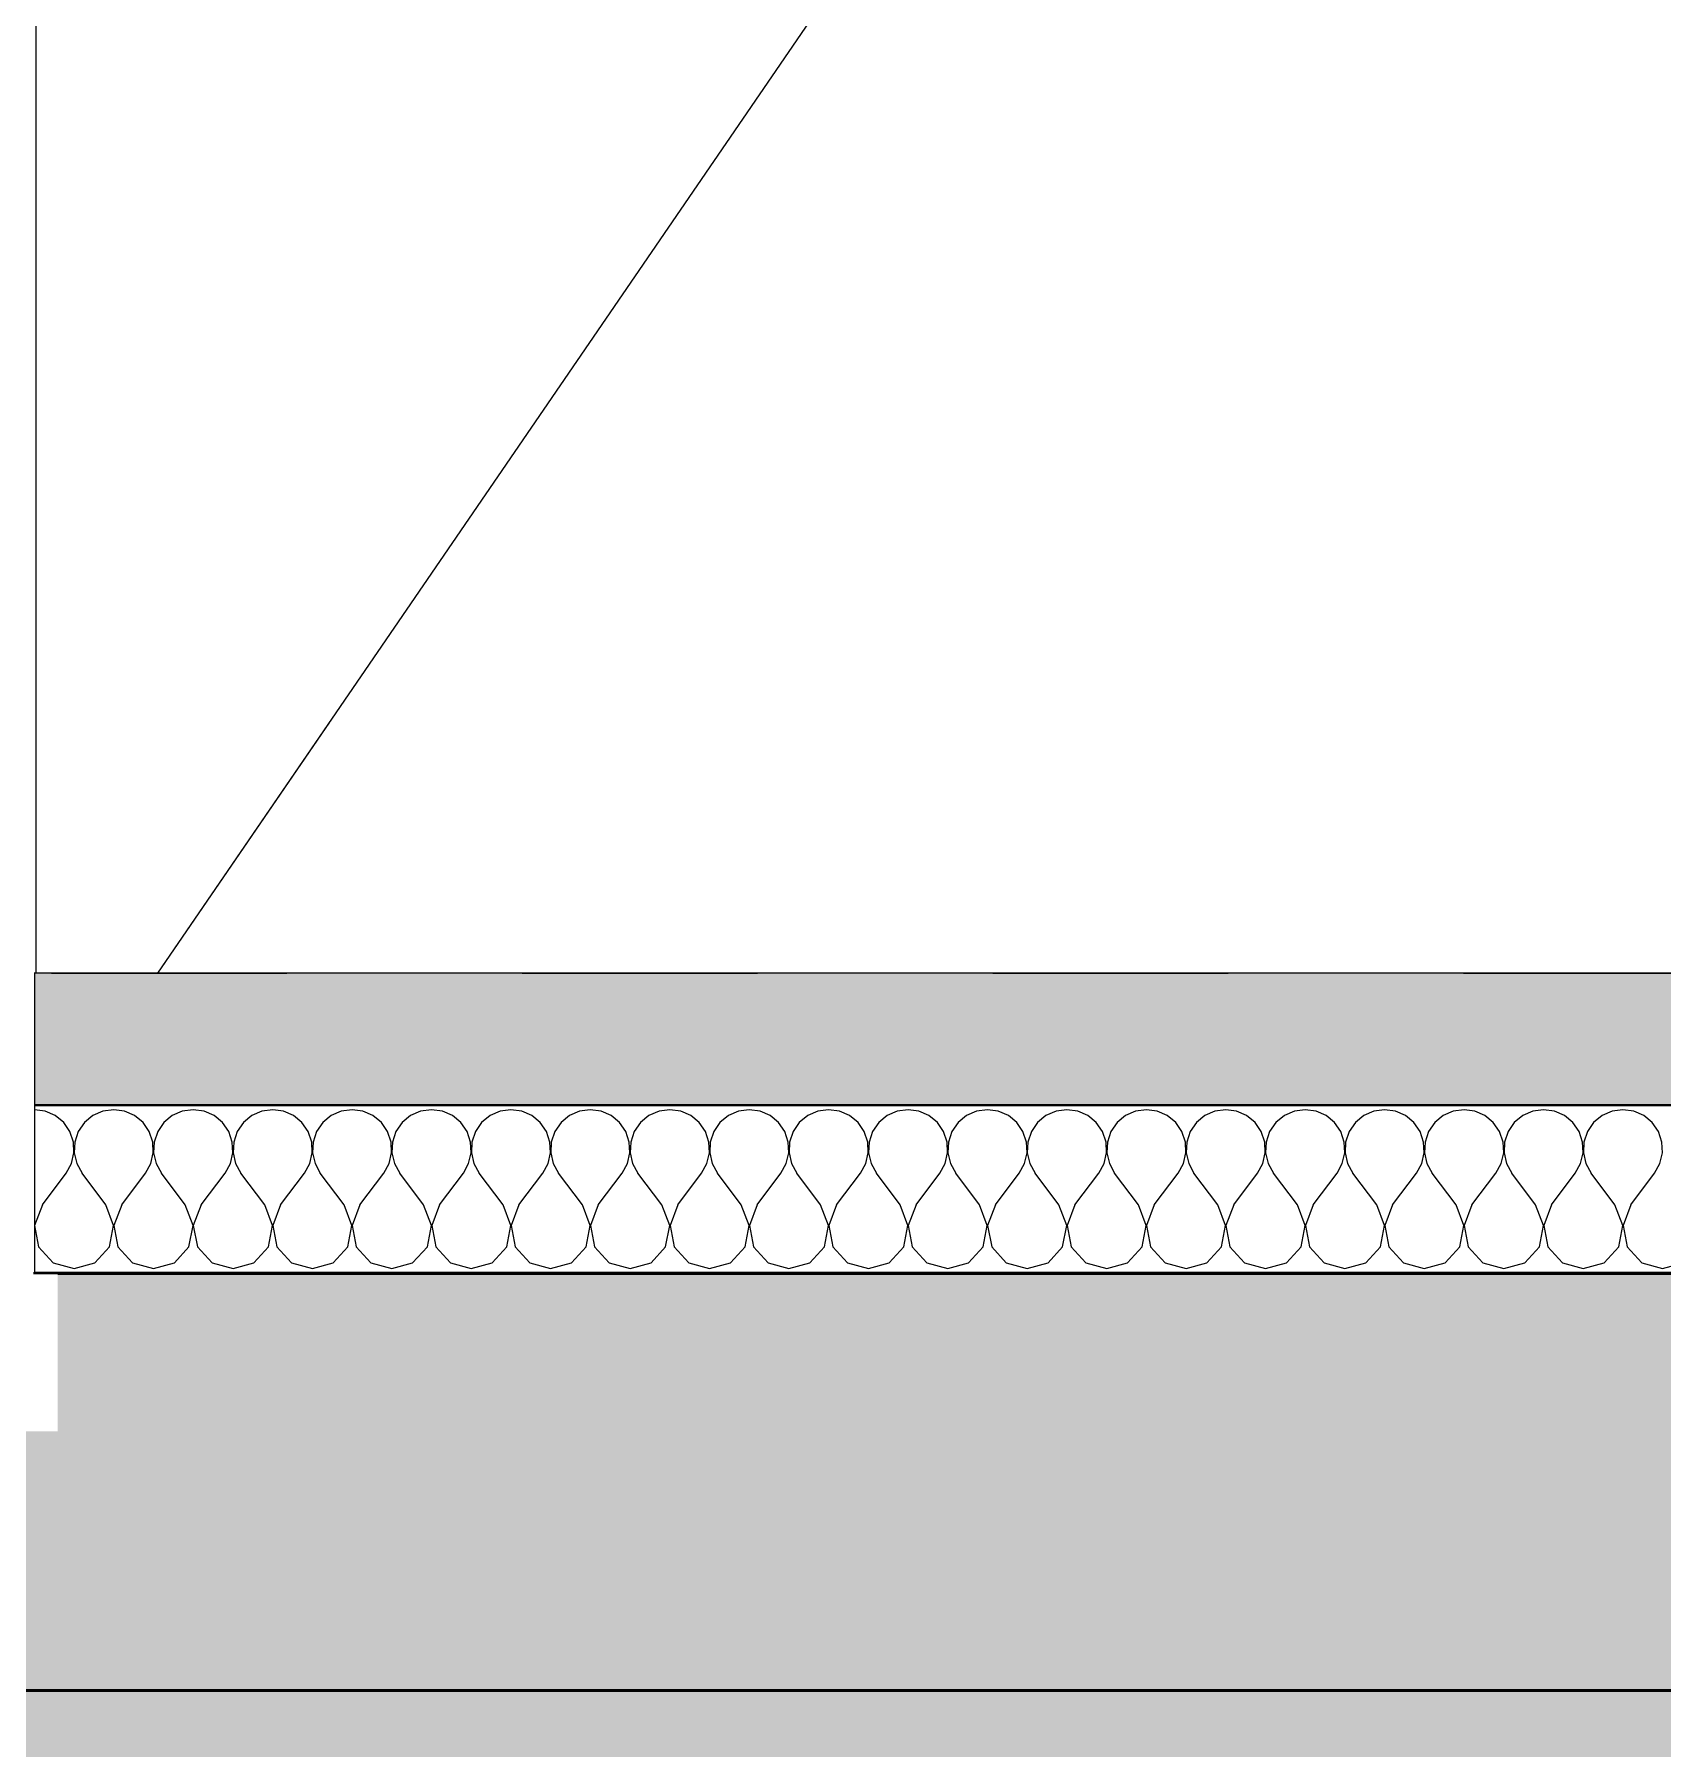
# Model space of a CAD drawing. Header units: millimetres. Extents: x -48147 to 1436659, y -488302 to 18123.
# Drawn here: x 1420869 to 1421846, y -483498 to -482470 of the extents above; entities that cross this region are included whole.
import ezdxf

# ---------------------------------------------------------------- set-up
doc = ezdxf.new("R2010")
doc.units = ezdxf.units.MM
doc.header["$MEASUREMENT"] = 0
doc.linetypes.add('Dashed', pattern=[2822.222233, 1411.111116, -1411.111116])
doc.linetypes.add('Wipeout_Contour', pattern=[1000, 0, -1000])
for name, color, linetype, lineweight, true_color in [('0_Pen_No__105', 7, 'Continuous', 15, 0xa6a6a6), ('A-230-M_FLOOR.IFC Import_Pen_No__109', 7, 'Continuous', 15, 0xa6a6a6), ('A-230-M_FLOOR.IFC Import_Pen_No__29', 7, 'Continuous', 50, 0x2a2a2a), ('HATCHING_Pen_No__145', 7, 'Continuous', 0, 0xa6a6a6), ('New_A-20-M_Floor_Slab_Pen_No__107', 7, 'Continuous', 15, 0xa6a6a6), ('New_A-20-M_Floor_Slab_Pen_No__109', 7, 'Continuous', 15, 0xa6a6a6), ('New_A-20-M_Floor_Slab_Pen_No__162', 7, 'Continuous', 0, 0xe47200), ('New_A-25-M_Wall_Int_Pen_No__107', 7, 'Continuous', 15, 0xa6a6a6)]:
    doc.layers.add(name, color=color, linetype=linetype, lineweight=lineweight, true_color=true_color)
for name, color, linetype, lineweight in [('0_Pen_No__85', 8, 'Continuous', 20), ('HATCHING_Pen_No__1', 7, 'Continuous', 13), ('HATCHING_Pen_No__101', 252, 'Continuous', 15), ('New_A-20-M_Floor_Slab_Pen_No__1', 7, 'Continuous', 13), ('New_A-25-M_Wall_Int_Pen_No__1', 7, 'Continuous', 13)]:
    doc.layers.add(name, color=color, linetype=linetype, lineweight=lineweight)
for name, color, linetype in [('A-230-M_FLOOR.IFC Import', 7, 'Continuous'), ('HATCHING', 7, 'Continuous'), ('New_A-20-M_Floor_Slab', 7, 'Continuous'), ('New_A-25-M_Wall_Int', 7, 'Continuous')]:
    doc.layers.add(name, color=color, linetype=linetype)
doc.dimstyles.new('GENERATED_STYLE__5', dxfattribs={"dimtxt": 0.18, "dimasz": 182.4, "dimexe": 0.18, "dimexo": 0.0625, "dimgap": 0.09, "dimtad": 0, "dimtih": 1, "dimtoh": 1, "dimdec": 4, "dimzin": 0, "dimdsep": 46, "dimcen": 0.09, "dimadec": 0, "dimazin": 0, "dimtfac": 1, "dimtdec": 4, "dimtmove": 0, "dimatfit": 3, "dimldrblk": 'ARROWHEAD_5', "dimfxl": 1, "dimtolj": 1, "dimtzin": 0, "dimarcsym": 0})
pattern_1 = [(0, (1424163.9, -483032.8), (0, 389.711), [24.375, -200.625]), (0, (1424276.4, -482837.94), (0, 389.711), [24.375, -200.625]), (60, (1424163.9, -483032.8), (-337.5, 194.856), [24.375, -200.625]), (60, (1424388.9, -483032.8), (-337.5, 194.856), [24.375, -200.625]), (120, (1424188.27, -483032.8), (337.5, 194.856), [24.375, -200.625]), (120, (1424413.27, -483032.8), (337.5, 194.856), [24.375, -200.625]), (0, (1424163.9, -482995.3), (0, 75), [0, -75, 0, -112.5]), (45, (1424201.4, -482995.3), (-53.033, 53.033), [0, -56.25, 0, -93.75])]

# ---------------------------------------------------------------- blocks, each defined once
blk = doc.blocks.new('Section Elem_16_2', base_point=(1424163.9, -483032.8))
at = {"color": 254, "linetype": 'Wipeout_Contour', "lineweight": 0, "ltscale": 6000585.374059441}
blk.add_wipeout([(1420870.3, -483032.8), (1420870.3, -479432.8), (1420855.3, -479432.8), (1420855.3, -483032.8)], dxfattribs=at).dxf.layer = 'New_A-25-M_Wall_Int'
at = {"layer": 'New_A-25-M_Wall_Int_Pen_No__107', "linetype": 'Continuous'}
h = blk.add_hatch(dxfattribs=at)
h.set_pattern_fill('Plaster_0002', color=256, style=0, pattern_type=2)
h.set_pattern_definition([(270, (1424163.9, -483032.8), (86.6025, 0), [0, -50]), (270, (1424207.2, -483057.8), (86.6025, 0), [0, -50])])
h.paths.add_polyline_path([(1420870.3, -483032.8), (1420870.3, -479432.8), (1420855.3, -479432.8), (1420855.3, -483032.8)])
at = {"layer": 'New_A-25-M_Wall_Int_Pen_No__1', "linetype": 'Continuous'}
for p, q in [((1420870.3, -480032.8), (1420870.3, -483032.8)), ((1420869.5, -483032.8), (1420869.4, -483032.8))]:
    blk.add_line(p, q, dxfattribs=at)
blk = doc.blocks.new('*X349', base_point=(1424163.9, -483032.8))
at = {"layer": 'New_A-20-M_Floor_Slab_Pen_No__107', "linetype": 'Continuous'}
for p, q in [((1420876, -483115.6), (1420869.5, -483114.7)), ((1420917.1, -483114.7), (1420910.6, -483115.6)), ((1420923.6, -483115.6), (1420917.1, -483114.7)), ((1420964.7, -483114.7), (1420958.2, -483115.6)), ((1420971.3, -483115.6), (1420964.7, -483114.7)), ((1421012.4, -483114.7), (1421005.9, -483115.6)), ((1421018.9, -483115.6), (1421012.4, -483114.7)), ((1421060, -483114.7), (1421053.5, -483115.6)), ((1421066.5, -483115.6), (1421060, -483114.7)), ((1421107.6, -483114.7), (1421101.1, -483115.6)), ((1421114.1, -483115.6), (1421107.6, -483114.7)), ((1421155.2, -483114.7), (1421148.7, -483115.6)), ((1421161.7, -483115.6), (1421155.2, -483114.7)), ((1421202.8, -483114.7), (1421196.3, -483115.6)), ((1421209.3, -483115.6), (1421202.8, -483114.7)), ((1421250.5, -483114.7), (1421244, -483115.6)), ((1421257, -483115.6), (1421250.5, -483114.7)), ((1421298.1, -483114.7), (1421291.6, -483115.6)), ((1421304.6, -483115.6), (1421298.1, -483114.7)), ((1421345.7, -483114.7), (1421339.2, -483115.6)), ((1421352.2, -483115.6), (1421345.7, -483114.7)), ((1421393.3, -483114.7), (1421386.8, -483115.6)), ((1421399.8, -483115.6), (1421393.3, -483114.7)), ((1421440.9, -483114.7), (1421434.4, -483115.6)), ((1421447.4, -483115.6), (1421440.9, -483114.7)), ((1421488.6, -483114.7), (1421482.1, -483115.6)), ((1421495.1, -483115.6), (1421488.6, -483114.7)), ((1421536.2, -483114.7), (1421529.7, -483115.6)), ((1421542.7, -483115.6), (1421536.2, -483114.7)), ((1421583.8, -483114.7), (1421577.3, -483115.6)), ((1421590.3, -483115.6), (1421583.8, -483114.7)), ((1421631.4, -483114.7), (1421624.9, -483115.6)), ((1421637.9, -483115.6), (1421631.4, -483114.7)), ((1421679, -483114.7), (1421672.5, -483115.6)), ((1421685.5, -483115.6), (1421679, -483114.7)), ((1421726.7, -483114.7), (1421720.1, -483115.6)), ((1421733.2, -483115.6), (1421726.7, -483114.7)), ((1421774.3, -483114.7), (1421767.8, -483115.6)), ((1421780.8, -483115.6), (1421774.3, -483114.7)), ((1421821.9, -483114.7), (1421815.4, -483115.6)), ((1421828.4, -483115.6), (1421821.9, -483114.7)), ((1420882, -483118.2), (1420876, -483115.6)), ((1420887.1, -483122.4), (1420882, -483118.2)), ((1420890.8, -483127.8), (1420887.1, -483122.4)), ((1420899.6, -483122.4), (1420895.8, -483127.8)), ((1420904.6, -483118.2), (1420899.6, -483122.4)), ((1420910.6, -483115.6), (1420904.6, -483118.2)), ((1420929.6, -483118.2), (1420923.6, -483115.6)), ((1420934.7, -483122.4), (1420929.6, -483118.2)), ((1420938.4, -483127.8), (1420934.7, -483122.4)), ((1420947.2, -483122.4), (1420943.5, -483127.8)), ((1420952.2, -483118.2), (1420947.2, -483122.4)), ((1420958.2, -483115.6), (1420952.2, -483118.2)), ((1420977.3, -483118.2), (1420971.3, -483115.6)), ((1420982.3, -483122.4), (1420977.3, -483118.2)), ((1420986, -483127.8), (1420982.3, -483122.4)), ((1420994.8, -483122.4), (1420991.1, -483127.8)), ((1420999.8, -483118.2), (1420994.8, -483122.4)), ((1421005.9, -483115.6), (1420999.8, -483118.2)), ((1421024.9, -483118.2), (1421018.9, -483115.6)), ((1421029.9, -483122.4), (1421024.9, -483118.2)), ((1421033.7, -483127.8), (1421029.9, -483122.4)), ((1421042.4, -483122.4), (1421038.7, -483127.8)), ((1421047.5, -483118.2), (1421042.4, -483122.4)), ((1421053.5, -483115.6), (1421047.5, -483118.2)), ((1421072.5, -483118.2), (1421066.5, -483115.6)), ((1421077.6, -483122.4), (1421072.5, -483118.2)), ((1421081.3, -483127.8), (1421077.6, -483122.4)), ((1421090, -483122.4), (1421086.3, -483127.8)), ((1421095.1, -483118.2), (1421090, -483122.4)), ((1421101.1, -483115.6), (1421095.1, -483118.2)), ((1421120.1, -483118.2), (1421114.1, -483115.6)), ((1421125.2, -483122.4), (1421120.1, -483118.2)), ((1421128.9, -483127.8), (1421125.2, -483122.4)), ((1421137.6, -483122.4), (1421133.9, -483127.8)), ((1421142.7, -483118.2), (1421137.6, -483122.4)), ((1421148.7, -483115.6), (1421142.7, -483118.2)), ((1421167.7, -483118.2), (1421161.7, -483115.6)), ((1421172.8, -483122.4), (1421167.7, -483118.2)), ((1421176.5, -483127.8), (1421172.8, -483122.4)), ((1421185.3, -483122.4), (1421181.5, -483127.8)), ((1421190.3, -483118.2), (1421185.3, -483122.4)), ((1421196.3, -483115.6), (1421190.3, -483118.2)), ((1421215.4, -483118.2), (1421209.3, -483115.6)), ((1421220.4, -483122.4), (1421215.4, -483118.2)), ((1421224.1, -483127.8), (1421220.4, -483122.4)), ((1421232.9, -483122.4), (1421229.2, -483127.8)), ((1421237.9, -483118.2), (1421232.9, -483122.4)), ((1421244, -483115.6), (1421237.9, -483118.2)), ((1421263, -483118.2), (1421257, -483115.6)), ((1421268, -483122.4), (1421263, -483118.2)), ((1421271.8, -483127.8), (1421268, -483122.4)), ((1421280.5, -483122.4), (1421276.8, -483127.8)), ((1421285.6, -483118.2), (1421280.5, -483122.4)), ((1421291.6, -483115.6), (1421285.6, -483118.2)), ((1421310.6, -483118.2), (1421304.6, -483115.6)), ((1421315.7, -483122.4), (1421310.6, -483118.2)), ((1421319.4, -483127.8), (1421315.7, -483122.4)), ((1421328.1, -483122.4), (1421324.4, -483127.8)), ((1421333.2, -483118.2), (1421328.1, -483122.4)), ((1421339.2, -483115.6), (1421333.2, -483118.2)), ((1421358.2, -483118.2), (1421352.2, -483115.6)), ((1421363.3, -483122.4), (1421358.2, -483118.2)), ((1421367, -483127.8), (1421363.3, -483122.4)), ((1421375.7, -483122.4), (1421372, -483127.8)), ((1421380.8, -483118.2), (1421375.7, -483122.4)), ((1421386.8, -483115.6), (1421380.8, -483118.2)), ((1421405.8, -483118.2), (1421399.8, -483115.6)), ((1421410.9, -483122.4), (1421405.8, -483118.2)), ((1421414.6, -483127.8), (1421410.9, -483122.4)), ((1421423.4, -483122.4), (1421419.6, -483127.8)), ((1421428.4, -483118.2), (1421423.4, -483122.4)), ((1421434.4, -483115.6), (1421428.4, -483118.2)), ((1421453.5, -483118.2), (1421447.4, -483115.6)), ((1421458.5, -483122.4), (1421453.5, -483118.2)), ((1421462.2, -483127.8), (1421458.5, -483122.4)), ((1421471, -483122.4), (1421467.3, -483127.8)), ((1421476, -483118.2), (1421471, -483122.4)), ((1421482.1, -483115.6), (1421476, -483118.2)), ((1421501.1, -483118.2), (1421495.1, -483115.6)), ((1421506.1, -483122.4), (1421501.1, -483118.2)), ((1421509.9, -483127.8), (1421506.1, -483122.4)), ((1421518.6, -483122.4), (1421514.9, -483127.8)), ((1421523.7, -483118.2), (1421518.6, -483122.4)), ((1421529.7, -483115.6), (1421523.7, -483118.2)), ((1421548.7, -483118.2), (1421542.7, -483115.6)), ((1421553.8, -483122.4), (1421548.7, -483118.2)), ((1421557.5, -483127.8), (1421553.8, -483122.4)), ((1421566.2, -483122.4), (1421562.5, -483127.8)), ((1421571.3, -483118.2), (1421566.2, -483122.4)), ((1421577.3, -483115.6), (1421571.3, -483118.2)), ((1421596.3, -483118.2), (1421590.3, -483115.6)), ((1421601.4, -483122.4), (1421596.3, -483118.2)), ((1421605.1, -483127.8), (1421601.4, -483122.4)), ((1421613.8, -483122.4), (1421610.1, -483127.8)), ((1421618.9, -483118.2), (1421613.8, -483122.4)), ((1421624.9, -483115.6), (1421618.9, -483118.2)), ((1421643.9, -483118.2), (1421637.9, -483115.6)), ((1421649, -483122.4), (1421643.9, -483118.2)), ((1421652.7, -483127.8), (1421649, -483122.4)), ((1421661.5, -483122.4), (1421657.7, -483127.8)), ((1421666.5, -483118.2), (1421661.5, -483122.4)), ((1421672.5, -483115.6), (1421666.5, -483118.2)), ((1421691.6, -483118.2), (1421685.5, -483115.6)), ((1421696.6, -483122.4), (1421691.6, -483118.2)), ((1421700.3, -483127.8), (1421696.6, -483122.4)), ((1421709.1, -483122.4), (1421705.4, -483127.8)), ((1421714.1, -483118.2), (1421709.1, -483122.4)), ((1421720.1, -483115.6), (1421714.1, -483118.2)), ((1421739.2, -483118.2), (1421733.2, -483115.6)), ((1421744.2, -483122.4), (1421739.2, -483118.2)), ((1421747.9, -483127.8), (1421744.2, -483122.4)), ((1421756.7, -483122.4), (1421753, -483127.8)), ((1421761.8, -483118.2), (1421756.7, -483122.4)), ((1421767.8, -483115.6), (1421761.8, -483118.2)), ((1421786.8, -483118.2), (1421780.8, -483115.6)), ((1421791.8, -483122.4), (1421786.8, -483118.2)), ((1421795.6, -483127.8), (1421791.8, -483122.4)), ((1421804.3, -483122.4), (1421800.6, -483127.8)), ((1421809.4, -483118.2), (1421804.3, -483122.4)), ((1421815.4, -483115.6), (1421809.4, -483118.2)), ((1421834.4, -483118.2), (1421828.4, -483115.6)), ((1421839.5, -483122.4), (1421834.4, -483118.2)), ((1421843.2, -483127.8), (1421839.5, -483122.4)), ((1420892.9, -483134.1), (1420890.8, -483127.8)), ((1420893.2, -483140.6), (1420892.9, -483134.1)), ((1420893.7, -483134.1), (1420893.4, -483140.6)), ((1420895.8, -483127.8), (1420893.7, -483134.1)), ((1420940.5, -483134.1), (1420938.4, -483127.8)), ((1420940.8, -483140.6), (1420940.5, -483134.1)), ((1420941.4, -483134.1), (1420941, -483140.6)), ((1420943.5, -483127.8), (1420941.4, -483134.1)), ((1420988.1, -483134.1), (1420986, -483127.8)), ((1420988.5, -483140.6), (1420988.1, -483134.1)), ((1420989, -483134.1), (1420988.7, -483140.6)), ((1420991.1, -483127.8), (1420989, -483134.1)), ((1421035.8, -483134.1), (1421033.7, -483127.8)), ((1421036.1, -483140.6), (1421035.8, -483134.1)), ((1421036.6, -483134.1), (1421036.3, -483140.6)), ((1421038.7, -483127.8), (1421036.6, -483134.1)), ((1421083.4, -483134.1), (1421081.3, -483127.8)), ((1421083.7, -483140.6), (1421083.4, -483134.1)), ((1421084.2, -483134.1), (1421083.9, -483140.6)), ((1421086.3, -483127.8), (1421084.2, -483134.1)), ((1421131, -483134.1), (1421128.9, -483127.8)), ((1421131.3, -483140.6), (1421131, -483134.1)), ((1421131.8, -483134.1), (1421131.5, -483140.6)), ((1421133.9, -483127.8), (1421131.8, -483134.1)), ((1421178.6, -483134.1), (1421176.5, -483127.8)), ((1421178.9, -483140.6), (1421178.6, -483134.1)), ((1421179.4, -483134.1), (1421179.1, -483140.6)), ((1421181.5, -483127.8), (1421179.4, -483134.1)), ((1421226.2, -483134.1), (1421224.1, -483127.8)), ((1421226.6, -483140.6), (1421226.2, -483134.1)), ((1421227.1, -483134.1), (1421226.7, -483140.6)), ((1421229.2, -483127.8), (1421227.1, -483134.1)), ((1421273.9, -483134.1), (1421271.8, -483127.8)), ((1421274.2, -483140.6), (1421273.9, -483134.1)), ((1421274.7, -483134.1), (1421274.4, -483140.6)), ((1421276.8, -483127.8), (1421274.7, -483134.1)), ((1421321.5, -483134.1), (1421319.4, -483127.8)), ((1421321.8, -483140.6), (1421321.5, -483134.1)), ((1421322.3, -483134.1), (1421322, -483140.6)), ((1421324.4, -483127.8), (1421322.3, -483134.1)), ((1421369.1, -483134.1), (1421367, -483127.8)), ((1421369.4, -483140.6), (1421369.1, -483134.1)), ((1421369.9, -483134.1), (1421369.6, -483140.6)), ((1421372, -483127.8), (1421369.9, -483134.1)), ((1421416.7, -483134.1), (1421414.6, -483127.8)), ((1421417, -483140.6), (1421416.7, -483134.1)), ((1421417.5, -483134.1), (1421417.2, -483140.6)), ((1421419.6, -483127.8), (1421417.5, -483134.1)), ((1421464.3, -483134.1), (1421462.2, -483127.8)), ((1421464.7, -483140.6), (1421464.3, -483134.1)), ((1421465.2, -483134.1), (1421464.8, -483140.6)), ((1421467.3, -483127.8), (1421465.2, -483134.1)), ((1421512, -483134.1), (1421509.9, -483127.8)), ((1421512.3, -483140.6), (1421512, -483134.1)), ((1421512.8, -483134.1), (1421512.5, -483140.6)), ((1421514.9, -483127.8), (1421512.8, -483134.1)), ((1421559.6, -483134.1), (1421557.5, -483127.8)), ((1421559.9, -483140.6), (1421559.6, -483134.1)), ((1421560.4, -483134.1), (1421560.1, -483140.6)), ((1421562.5, -483127.8), (1421560.4, -483134.1)), ((1421607.2, -483134.1), (1421605.1, -483127.8)), ((1421607.5, -483140.6), (1421607.2, -483134.1)), ((1421608, -483134.1), (1421607.7, -483140.6)), ((1421610.1, -483127.8), (1421608, -483134.1)), ((1421654.8, -483134.1), (1421652.7, -483127.8)), ((1421655.1, -483140.6), (1421654.8, -483134.1)), ((1421655.6, -483134.1), (1421655.3, -483140.6)), ((1421657.7, -483127.8), (1421655.6, -483134.1)), ((1421702.4, -483134.1), (1421700.3, -483127.8)), ((1421702.7, -483140.6), (1421702.4, -483134.1)), ((1421703.3, -483134.1), (1421702.9, -483140.6)), ((1421705.4, -483127.8), (1421703.3, -483134.1)), ((1421750, -483134.1), (1421747.9, -483127.8)), ((1421750.4, -483140.6), (1421750, -483134.1)), ((1421750.9, -483134.1), (1421750.6, -483140.6)), ((1421753, -483127.8), (1421750.9, -483134.1)), ((1421797.7, -483134.1), (1421795.6, -483127.8)), ((1421798, -483140.6), (1421797.7, -483134.1)), ((1421798.5, -483134.1), (1421798.2, -483140.6)), ((1421800.6, -483127.8), (1421798.5, -483134.1)), ((1421845.3, -483134.1), (1421843.2, -483127.8)), ((1421845.6, -483140.6), (1421845.3, -483134.1)), ((1420891.7, -483147), (1420893.2, -483140.6)), ((1420893.4, -483140.6), (1420894.9, -483147)), ((1420939.4, -483147), (1420940.8, -483140.6)), ((1420941, -483140.6), (1420942.5, -483147)), ((1420987, -483147), (1420988.5, -483140.6)), ((1420988.7, -483140.6), (1420990.1, -483147)), ((1421034.6, -483147), (1421036.1, -483140.6)), ((1421036.3, -483140.6), (1421037.8, -483147)), ((1421082.2, -483147), (1421083.7, -483140.6)), ((1421083.9, -483140.6), (1421085.4, -483147)), ((1421129.8, -483147), (1421131.3, -483140.6)), ((1421131.5, -483140.6), (1421133, -483147)), ((1421177.5, -483147), (1421178.9, -483140.6)), ((1421179.1, -483140.6), (1421180.6, -483147)), ((1421225.1, -483147), (1421226.6, -483140.6)), ((1421226.7, -483140.6), (1421228.2, -483147)), ((1421272.7, -483147), (1421274.2, -483140.6)), ((1421274.4, -483140.6), (1421275.9, -483147)), ((1421320.3, -483147), (1421321.8, -483140.6)), ((1421322, -483140.6), (1421323.5, -483147)), ((1421367.9, -483147), (1421369.4, -483140.6)), ((1421369.6, -483140.6), (1421371.1, -483147)), ((1421415.5, -483147), (1421417, -483140.6)), ((1421417.2, -483140.6), (1421418.7, -483147)), ((1421463.2, -483147), (1421464.7, -483140.6)), ((1421464.8, -483140.6), (1421466.3, -483147)), ((1421510.8, -483147), (1421512.3, -483140.6)), ((1421512.5, -483140.6), (1421514, -483147)), ((1421558.4, -483147), (1421559.9, -483140.6)), ((1421560.1, -483140.6), (1421561.6, -483147)), ((1421606, -483147), (1421607.5, -483140.6)), ((1421607.7, -483140.6), (1421609.2, -483147)), ((1421653.6, -483147), (1421655.1, -483140.6)), ((1421655.3, -483140.6), (1421656.8, -483147)), ((1421701.3, -483147), (1421702.7, -483140.6)), ((1421702.9, -483140.6), (1421704.4, -483147)), ((1421748.9, -483147), (1421750.4, -483140.6)), ((1421750.6, -483140.6), (1421752, -483147)), ((1421796.5, -483147), (1421798, -483140.6)), ((1421798.2, -483140.6), (1421799.7, -483147)), ((1421844.1, -483147), (1421845.6, -483140.6)), ((1420874.3, -483171.8), (1420888.6, -483152.8)), ((1420888.6, -483152.8), (1420891.7, -483147)), ((1420894.9, -483147), (1420898.1, -483152.8)), ((1420912.4, -483171.8), (1420898.1, -483152.8)), ((1420921.9, -483171.8), (1420936.2, -483152.8)), ((1420936.2, -483152.8), (1420939.4, -483147)), ((1420942.5, -483147), (1420945.7, -483152.8)), ((1420960, -483171.8), (1420945.7, -483152.8)), ((1420969.5, -483171.8), (1420983.8, -483152.8)), ((1420983.8, -483152.8), (1420987, -483147)), ((1420990.1, -483147), (1420993.3, -483152.8)), ((1421007.6, -483171.8), (1420993.3, -483152.8)), ((1421017.1, -483171.8), (1421031.4, -483152.8)), ((1421031.4, -483152.8), (1421034.6, -483147)), ((1421037.8, -483147), (1421040.9, -483152.8)), ((1421055.2, -483171.8), (1421040.9, -483152.8)), ((1421064.7, -483171.8), (1421079, -483152.8)), ((1421079, -483152.8), (1421082.2, -483147)), ((1421085.4, -483147), (1421088.6, -483152.8)), ((1421102.8, -483171.8), (1421088.6, -483152.8)), ((1421112.4, -483171.8), (1421126.7, -483152.8)), ((1421126.7, -483152.8), (1421129.8, -483147)), ((1421133, -483147), (1421136.2, -483152.8)), ((1421150.5, -483171.8), (1421136.2, -483152.8)), ((1421160, -483171.8), (1421174.3, -483152.8)), ((1421174.3, -483152.8), (1421177.5, -483147)), ((1421180.6, -483147), (1421183.8, -483152.8)), ((1421198.1, -483171.8), (1421183.8, -483152.8)), ((1421207.6, -483171.8), (1421221.9, -483152.8)), ((1421221.9, -483152.8), (1421225.1, -483147)), ((1421228.2, -483147), (1421231.4, -483152.8)), ((1421245.7, -483171.8), (1421231.4, -483152.8)), ((1421255.2, -483171.8), (1421269.5, -483152.8)), ((1421269.5, -483152.8), (1421272.7, -483147)), ((1421275.9, -483147), (1421279, -483152.8)), ((1421293.3, -483171.8), (1421279, -483152.8)), ((1421302.8, -483171.8), (1421317.1, -483152.8)), ((1421317.1, -483152.8), (1421320.3, -483147)), ((1421323.5, -483147), (1421326.7, -483152.8)), ((1421340.9, -483171.8), (1421326.7, -483152.8)), ((1421350.5, -483171.8), (1421364.7, -483152.8)), ((1421364.7, -483152.8), (1421367.9, -483147)), ((1421371.1, -483147), (1421374.3, -483152.8)), ((1421388.6, -483171.8), (1421374.3, -483152.8)), ((1421398.1, -483171.8), (1421412.4, -483152.8)), ((1421412.4, -483152.8), (1421415.5, -483147)), ((1421418.7, -483147), (1421421.9, -483152.8)), ((1421436.2, -483171.8), (1421421.9, -483152.8)), ((1421445.7, -483171.8), (1421460, -483152.8)), ((1421460, -483152.8), (1421463.2, -483147)), ((1421466.3, -483147), (1421469.5, -483152.8)), ((1421483.8, -483171.8), (1421469.5, -483152.8)), ((1421493.3, -483171.8), (1421507.6, -483152.8)), ((1421507.6, -483152.8), (1421510.8, -483147)), ((1421514, -483147), (1421517.1, -483152.8)), ((1421531.4, -483171.8), (1421517.1, -483152.8)), ((1421540.9, -483171.8), (1421555.2, -483152.8)), ((1421555.2, -483152.8), (1421558.4, -483147)), ((1421561.6, -483147), (1421564.7, -483152.8)), ((1421579, -483171.8), (1421564.7, -483152.8)), ((1421588.6, -483171.8), (1421602.8, -483152.8)), ((1421602.8, -483152.8), (1421606, -483147)), ((1421609.2, -483147), (1421612.4, -483152.8)), ((1421626.7, -483171.8), (1421612.4, -483152.8)), ((1421636.2, -483171.8), (1421650.5, -483152.8)), ((1421650.5, -483152.8), (1421653.6, -483147)), ((1421656.8, -483147), (1421660, -483152.8)), ((1421674.3, -483171.8), (1421660, -483152.8)), ((1421683.8, -483171.8), (1421698.1, -483152.8)), ((1421698.1, -483152.8), (1421701.3, -483147)), ((1421704.4, -483147), (1421707.6, -483152.8)), ((1421721.9, -483171.8), (1421707.6, -483152.8)), ((1421731.4, -483171.8), (1421745.7, -483152.8)), ((1421745.7, -483152.8), (1421748.9, -483147)), ((1421752, -483147), (1421755.2, -483152.8)), ((1421769.5, -483171.8), (1421755.2, -483152.8)), ((1421779, -483171.8), (1421793.3, -483152.8)), ((1421793.3, -483152.8), (1421796.5, -483147)), ((1421799.7, -483147), (1421802.8, -483152.8)), ((1421817.1, -483171.8), (1421802.8, -483152.8)), ((1421826.7, -483171.8), (1421840.9, -483152.8)), ((1421840.9, -483152.8), (1421844.1, -483147)), ((1420874.3, -483171.8), (1420869.6, -483184)), ((1420917, -483184), (1420912.4, -483171.8)), ((1420921.9, -483171.8), (1420917.2, -483184)), ((1420964.7, -483184), (1420960, -483171.8)), ((1420969.5, -483171.8), (1420964.8, -483184)), ((1421012.3, -483184), (1421007.6, -483171.8)), ((1421017.1, -483171.8), (1421012.5, -483184)), ((1421059.9, -483184), (1421055.2, -483171.8)), ((1421064.7, -483171.8), (1421060.1, -483184)), ((1421107.5, -483184), (1421102.8, -483171.8)), ((1421112.4, -483171.8), (1421107.7, -483184)), ((1421155.1, -483184), (1421150.5, -483171.8)), ((1421160, -483171.8), (1421155.3, -483184)), ((1421202.7, -483184), (1421198.1, -483171.8)), ((1421207.6, -483171.8), (1421202.9, -483184)), ((1421250.4, -483184), (1421245.7, -483171.8)), ((1421255.2, -483171.8), (1421250.6, -483184)), ((1421298, -483184), (1421293.3, -483171.8)), ((1421302.8, -483171.8), (1421298.2, -483184)), ((1421345.6, -483184), (1421340.9, -483171.8)), ((1421350.5, -483171.8), (1421345.8, -483184)), ((1421393.2, -483184), (1421388.6, -483171.8)), ((1421398.1, -483171.8), (1421393.4, -483184)), ((1421440.8, -483184), (1421436.2, -483171.8)), ((1421445.7, -483171.8), (1421441, -483184)), ((1421488.5, -483184), (1421483.8, -483171.8)), ((1421493.3, -483171.8), (1421488.7, -483184)), ((1421536.1, -483184), (1421531.4, -483171.8)), ((1421540.9, -483171.8), (1421536.3, -483184)), ((1421583.7, -483184), (1421579, -483171.8)), ((1421588.6, -483171.8), (1421583.9, -483184)), ((1421631.3, -483184), (1421626.7, -483171.8)), ((1421636.2, -483171.8), (1421631.5, -483184)), ((1421678.9, -483184), (1421674.3, -483171.8)), ((1421683.8, -483171.8), (1421679.1, -483184)), ((1421726.6, -483184), (1421721.9, -483171.8)), ((1421731.4, -483171.8), (1421726.7, -483184)), ((1421774.2, -483184), (1421769.5, -483171.8)), ((1421779, -483171.8), (1421774.4, -483184)), ((1421821.8, -483184), (1421817.1, -483171.8)), ((1421826.7, -483171.8), (1421822, -483184)), ((1420869.6, -483184), (1420872, -483196.8)), ((1420914.6, -483196.8), (1420917, -483184)), ((1420917.2, -483184), (1420919.6, -483196.8)), ((1420962.2, -483196.8), (1420964.7, -483184)), ((1420964.8, -483184), (1420967.3, -483196.8)), ((1421009.9, -483196.8), (1421012.3, -483184)), ((1421012.5, -483184), (1421014.9, -483196.8)), ((1421057.5, -483196.8), (1421059.9, -483184)), ((1421060.1, -483184), (1421062.5, -483196.8)), ((1421105.1, -483196.8), (1421107.5, -483184)), ((1421107.7, -483184), (1421110.1, -483196.8)), ((1421152.7, -483196.8), (1421155.1, -483184)), ((1421155.3, -483184), (1421157.7, -483196.8)), ((1421200.3, -483196.8), (1421202.7, -483184)), ((1421202.9, -483184), (1421205.4, -483196.8)), ((1421247.9, -483196.8), (1421250.4, -483184)), ((1421250.6, -483184), (1421253, -483196.8)), ((1421295.6, -483196.8), (1421298, -483184)), ((1421298.2, -483184), (1421300.6, -483196.8)), ((1421343.2, -483196.8), (1421345.6, -483184)), ((1421345.8, -483184), (1421348.2, -483196.8)), ((1421390.8, -483196.8), (1421393.2, -483184)), ((1421393.4, -483184), (1421395.8, -483196.8)), ((1421438.4, -483196.8), (1421440.8, -483184)), ((1421441, -483184), (1421443.5, -483196.8)), ((1421486, -483196.8), (1421488.5, -483184)), ((1421488.7, -483184), (1421491.1, -483196.8)), ((1421533.7, -483196.8), (1421536.1, -483184)), ((1421536.3, -483184), (1421538.7, -483196.8)), ((1421581.3, -483196.8), (1421583.7, -483184)), ((1421583.9, -483184), (1421586.3, -483196.8)), ((1421628.9, -483196.8), (1421631.3, -483184)), ((1421631.5, -483184), (1421633.9, -483196.8)), ((1421676.5, -483196.8), (1421678.9, -483184)), ((1421679.1, -483184), (1421681.5, -483196.8)), ((1421724.1, -483196.8), (1421726.6, -483184)), ((1421726.7, -483184), (1421729.2, -483196.8)), ((1421771.8, -483196.8), (1421774.2, -483184)), ((1421774.4, -483184), (1421776.8, -483196.8)), ((1421819.4, -483196.8), (1421821.8, -483184)), ((1421822, -483184), (1421824.4, -483196.8)), ((1420872, -483196.8), (1420880.8, -483206.4)), ((1420905.8, -483206.4), (1420914.6, -483196.8)), ((1420919.6, -483196.8), (1420928.4, -483206.4)), ((1420953.5, -483206.4), (1420962.2, -483196.8)), ((1420967.3, -483196.8), (1420976, -483206.4)), ((1421001.1, -483206.4), (1421009.9, -483196.8)), ((1421014.9, -483196.8), (1421023.7, -483206.4)), ((1421048.7, -483206.4), (1421057.5, -483196.8)), ((1421062.5, -483196.8), (1421071.3, -483206.4)), ((1421096.3, -483206.4), (1421105.1, -483196.8)), ((1421110.1, -483196.8), (1421118.9, -483206.4)), ((1421143.9, -483206.4), (1421152.7, -483196.8)), ((1421157.7, -483196.8), (1421166.5, -483206.4)), ((1421191.6, -483206.4), (1421200.3, -483196.8)), ((1421205.4, -483196.8), (1421214.1, -483206.4)), ((1421239.2, -483206.4), (1421247.9, -483196.8)), ((1421253, -483196.8), (1421261.8, -483206.4)), ((1421286.8, -483206.4), (1421295.6, -483196.8)), ((1421300.6, -483196.8), (1421309.4, -483206.4)), ((1421334.4, -483206.4), (1421343.2, -483196.8)), ((1421348.2, -483196.8), (1421357, -483206.4)), ((1421382, -483206.4), (1421390.8, -483196.8)), ((1421395.8, -483196.8), (1421404.6, -483206.4)), ((1421429.6, -483206.4), (1421438.4, -483196.8)), ((1421443.5, -483196.8), (1421452.2, -483206.4)), ((1421477.3, -483206.4), (1421486, -483196.8)), ((1421491.1, -483196.8), (1421499.8, -483206.4)), ((1421524.9, -483206.4), (1421533.7, -483196.8)), ((1421538.7, -483196.8), (1421547.5, -483206.4)), ((1421572.5, -483206.4), (1421581.3, -483196.8)), ((1421586.3, -483196.8), (1421595.1, -483206.4)), ((1421620.1, -483206.4), (1421628.9, -483196.8)), ((1421633.9, -483196.8), (1421642.7, -483206.4)), ((1421667.7, -483206.4), (1421676.5, -483196.8)), ((1421681.5, -483196.8), (1421690.3, -483206.4)), ((1421715.4, -483206.4), (1421724.1, -483196.8)), ((1421729.2, -483196.8), (1421737.9, -483206.4)), ((1421763, -483206.4), (1421771.8, -483196.8)), ((1421776.8, -483196.8), (1421785.6, -483206.4)), ((1421810.6, -483206.4), (1421819.4, -483196.8)), ((1421824.4, -483196.8), (1421833.2, -483206.4)), ((1420880.8, -483206.4), (1420893.3, -483209.9)), ((1420893.3, -483209.9), (1420905.8, -483206.4)), ((1420928.4, -483206.4), (1420940.9, -483209.9)), ((1420940.9, -483209.9), (1420953.5, -483206.4)), ((1420976, -483206.4), (1420988.6, -483209.9)), ((1420988.6, -483209.9), (1421001.1, -483206.4)), ((1421023.7, -483206.4), (1421036.2, -483209.9)), ((1421036.2, -483209.9), (1421048.7, -483206.4)), ((1421071.3, -483206.4), (1421083.8, -483209.9)), ((1421083.8, -483209.9), (1421096.3, -483206.4)), ((1421118.9, -483206.4), (1421131.4, -483209.9)), ((1421131.4, -483209.9), (1421143.9, -483206.4)), ((1421166.5, -483206.4), (1421179, -483209.9)), ((1421179, -483209.9), (1421191.6, -483206.4)), ((1421214.1, -483206.4), (1421226.7, -483209.9)), ((1421226.7, -483209.9), (1421239.2, -483206.4)), ((1421261.8, -483206.4), (1421274.3, -483209.9)), ((1421274.3, -483209.9), (1421286.8, -483206.4)), ((1421309.4, -483206.4), (1421321.9, -483209.9)), ((1421321.9, -483209.9), (1421334.4, -483206.4)), ((1421357, -483206.4), (1421369.5, -483209.9)), ((1421369.5, -483209.9), (1421382, -483206.4)), ((1421404.6, -483206.4), (1421417.1, -483209.9)), ((1421417.1, -483209.9), (1421429.6, -483206.4)), ((1421452.2, -483206.4), (1421464.7, -483209.9)), ((1421464.7, -483209.9), (1421477.3, -483206.4)), ((1421499.8, -483206.4), (1421512.4, -483209.9)), ((1421512.4, -483209.9), (1421524.9, -483206.4)), ((1421547.5, -483206.4), (1421560, -483209.9)), ((1421560, -483209.9), (1421572.5, -483206.4)), ((1421595.1, -483206.4), (1421607.6, -483209.9)), ((1421607.6, -483209.9), (1421620.1, -483206.4)), ((1421642.7, -483206.4), (1421655.2, -483209.9)), ((1421655.2, -483209.9), (1421667.7, -483206.4)), ((1421690.3, -483206.4), (1421702.8, -483209.9)), ((1421702.8, -483209.9), (1421715.4, -483206.4)), ((1421737.9, -483206.4), (1421750.5, -483209.9)), ((1421750.5, -483209.9), (1421763, -483206.4)), ((1421785.6, -483206.4), (1421798.1, -483209.9)), ((1421798.1, -483209.9), (1421810.6, -483206.4)), ((1421833.2, -483206.4), (1421845.7, -483209.9)), ((1421845.7, -483209.9), (1421858.2, -483206.4))]:
    blk.add_line(p, q, dxfattribs=at)
blk = doc.blocks.new('Section Elem_322_2', base_point=(1424163.9, -483032.8))
at = {"color": 254, "linetype": 'Wipeout_Contour', "lineweight": 0, "ltscale": 6020910.573122941}
blk.add_wipeout([(1420869.5, -483032.8), (1420869.5, -483111.8), (1430340.1, -483111.8), (1430340.1, -483032.8)], dxfattribs=at).dxf.layer = 'New_A-20-M_Floor_Slab'
at = {"layer": 'New_A-20-M_Floor_Slab_Pen_No__109', "linetype": 'Continuous'}
h = blk.add_hatch(dxfattribs=at)
h.set_pattern_fill('Lightweight_Concrete_0002', color=256, style=0, pattern_type=2)
h.set_pattern_definition(pattern_1)
h.paths.add_polyline_path([(1420869.5, -483032.8), (1420869.5, -483111.8), (1430340.1, -483111.8), (1430340.1, -483032.8)])
at = {"layer": 'New_A-20-M_Floor_Slab_Pen_No__162', "linetype": 'Continuous'}
blk.add_hatch(color=256, dxfattribs=at).paths.add_polyline_path([(1420869.5, -483111.8), (1420869.5, -483112.3), (1430340.1, -483112.3), (1430340.1, -483111.8)])
at = {"layer": 'New_A-20-M_Floor_Slab_Pen_No__1', "linetype": 'Continuous'}
for p, q in [((1420870.3, -483032.8), (1420869.5, -483032.8)), ((1423918.6, -483032.8), (1420870.3, -483032.8))]:
    blk.add_line(p, q, dxfattribs=at)
at = {"color": 254, "linetype": 'Wipeout_Contour', "lineweight": 0, "ltscale": 6021026.11962868}
blk.add_wipeout([(1420869.5, -483112.3), (1420869.5, -483212.3), (1430340.1, -483212.3), (1430340.1, -483112.3)], dxfattribs=at).dxf.layer = 'New_A-20-M_Floor_Slab'
at = {"layer": 'New_A-20-M_Floor_Slab_Pen_No__1', "linetype": 'Continuous'}
for p, q in [((1430340.1, -483111.8), (1420869.5, -483111.8)), ((1430340.1, -483112.3), (1420869.5, -483112.3)), ((1430340.1, -483212.3), (1420869.5, -483212.3))]:
    blk.add_line(p, q, dxfattribs=at)
at = {"layer": 'New_A-20-M_Floor_Slab_Pen_No__1', "linetype": 'Continuous', "flags": 128}
blk.add_lwpolyline([(1420869.5, -483032.8), (1420869.5, -483111.8), (1420869.5, -483112.3), (1420869.5, -483212.3)], dxfattribs=at)
at = {"layer": 'New_A-20-M_Floor_Slab'}
blk.add_blockref('*X349', (1424163.9, -483032.8), dxfattribs=at)
blk = doc.blocks.new('Section Elem_442_2', base_point=(1424163.9, -483032.8))
at = {"color": 254, "linetype": 'Wipeout_Contour', "lineweight": 0, "ltscale": 6021294.64809538}
blk.add_wipeout([(1430612.1, -483462.8), (1430612.1, -483212.8), (1420620.1, -483212.8), (1420620.1, -483462.8)], dxfattribs=at).dxf.layer = 'A-230-M_FLOOR.IFC Import'
at = {"layer": 'A-230-M_FLOOR.IFC Import_Pen_No__109', "linetype": 'Continuous'}
h = blk.add_hatch(dxfattribs=at)
h.set_pattern_fill('Lightweight_Concrete_0002', color=256, style=0, pattern_type=2)
h.set_pattern_definition(pattern_1)
h.paths.add_polyline_path([(1430612.1, -483462.8), (1430612.1, -483212.8), (1420620.1, -483212.8), (1420620.1, -483462.8)])
at = {"layer": 'A-230-M_FLOOR.IFC Import_Pen_No__29', "linetype": 'Continuous'}
for p, q in [((1430339.5, -483212.8), (1420620.1, -483212.8)), ((1429474.8, -483462.8), (1420620.1, -483462.8))]:
    blk.add_line(p, q, dxfattribs=at)
blk = doc.blocks.new('ARROWHEAD_5')
at = {"color": 0, "linetype": 'Continuous', "lineweight": 0}
blk.add_line((0, 0), (-1, 0), dxfattribs=at)
blk.add_solid([(-1, 0.2679), (0, 0), (-1, -0.2679), (-1, 0.2679)], dxfattribs=at)
blk = doc.blocks.new('S-23 Building Section_STORY_MARKER', base_point=(1424163.9, -483032.8))
at = {"layer": '0_Pen_No__105', "linetype": 'Dashed', "ltscale": 0.1}
blk.add_line((1400277.5, -483032.8), (1432997.4, -483032.8), dxfattribs=at)

msp = doc.modelspace()

# ---------------------------------------------------------------- block references
at = {"layer": 'New_A-25-M_Wall_Int'}
msp.add_blockref('Section Elem_16_2', (1424163.9, -483032.8), dxfattribs=at)

# ---------------------------------------------------------------- next in the draw order: block references
at = {"layer": 'New_A-20-M_Floor_Slab'}
msp.add_blockref('Section Elem_322_2', (1424163.9, -483032.8), dxfattribs=at)

# ---------------------------------------------------------------- next in the draw order: block references
at = {"layer": 'A-230-M_FLOOR.IFC Import'}
msp.add_blockref('Section Elem_442_2', (1424163.9, -483032.8), dxfattribs=at)

# ---------------------------------------------------------------- next in the draw order: leaders
at = {"layer": '0_Pen_No__85', "linetype": 'Continuous', "annotation_type": 0, "has_hookline": 1, "hookline_direction": 0, "text_width": 2113.1}
msp.add_leader([(1420943.6, -483032.8), (1421567.4, -482121.8), (1421830.5, -482121.8)], dimstyle='GENERATED_STYLE__5', dxfattribs=at)

# ---------------------------------------------------------------- next in the draw order: hatches: boundary and pattern name
at = {"layer": 'HATCHING_Pen_No__145', "linetype": 'Continuous'}
msp.add_hatch(color=256, dxfattribs=at).paths.add_polyline_path([(1403281.7, -483032.8), (1400307.5, -483032.8), (1400307.5, -488302.1), (1432997.4, -488302.1), (1432997.4, -483032.8), (1430682.1, -483032.8), (1430682.1, -483462.8), (1420869.5, -483462.8), (1420620.1, -483462.8), (1420620.1, -483282.8), (1411774.9, -483282.8), (1411774.9, -483632.8), (1403851.7, -483632.8), (1403851.7, -483532.8), (1403351.8, -483532.8), (1403351.8, -483409.3), (1403281.7, -483409.3)])

# ---------------------------------------------------------------- next in the draw order: linework, layer by layer
at = {"layer": 'HATCHING_Pen_No__1', "linetype": 'Continuous', "flags": 128}
msp.add_lwpolyline([(1403281.7, -483032.8), (1400307.5, -483032.8), (1400307.5, -488302.1), (1432997.4, -488302.1), (1432997.4, -483032.8), (1430682.1, -483032.8), (1430682.1, -483462.8), (1420869.5, -483462.8), (1420620.1, -483462.8), (1420620.1, -483282.8), (1411774.9, -483282.8), (1411774.9, -483632.8), (1403851.7, -483632.8), (1403851.7, -483532.8), (1403351.8, -483532.8), (1403351.8, -483409.3), (1403281.7, -483409.3)], close=True, dxfattribs=at)

# ---------------------------------------------------------------- next in the draw order: wipeouts: each hides what was drawn before it
at = {"color": 254, "linetype": 'Wipeout_Contour', "lineweight": 0, "ltscale": 12005450.63579229}
msp.add_wipeout([(1420601, -483282.4), (1420620.5, -483282.4), (1420620.5, -483307.5), (1420883.4, -483307.5), (1420883.4, -483213.3), (1420868.8, -483213.3), (1420868.8, -483205.1), (1420601, -483205.1)], dxfattribs=at).dxf.layer = 'HATCHING'

# ---------------------------------------------------------------- next in the draw order: hatches: boundary and pattern name
at = {"layer": 'HATCHING_Pen_No__101', "linetype": 'Continuous'}
h = msp.add_hatch(dxfattribs=at)
h.set_pattern_fill('Lightweight_Concrete_0002', color=256, style=0, pattern_type=2)
h.set_pattern_definition(pattern_1)
h.paths.add_polyline_path([(1420601, -483282.4), (1420620.5, -483282.4), (1420620.5, -483307.5), (1420883.4, -483307.5), (1420883.4, -483213.3), (1420868.8, -483213.3), (1420868.8, -483205.1), (1420601, -483205.1)])

# ---------------------------------------------------------------- next in the draw order: block references
at = {"linetype": 'Continuous', "lineweight": 0}
msp.add_blockref('S-23 Building Section_STORY_MARKER', (1424163.9, -483032.8), dxfattribs=at)

doc.saveas('drawing.dxf')
